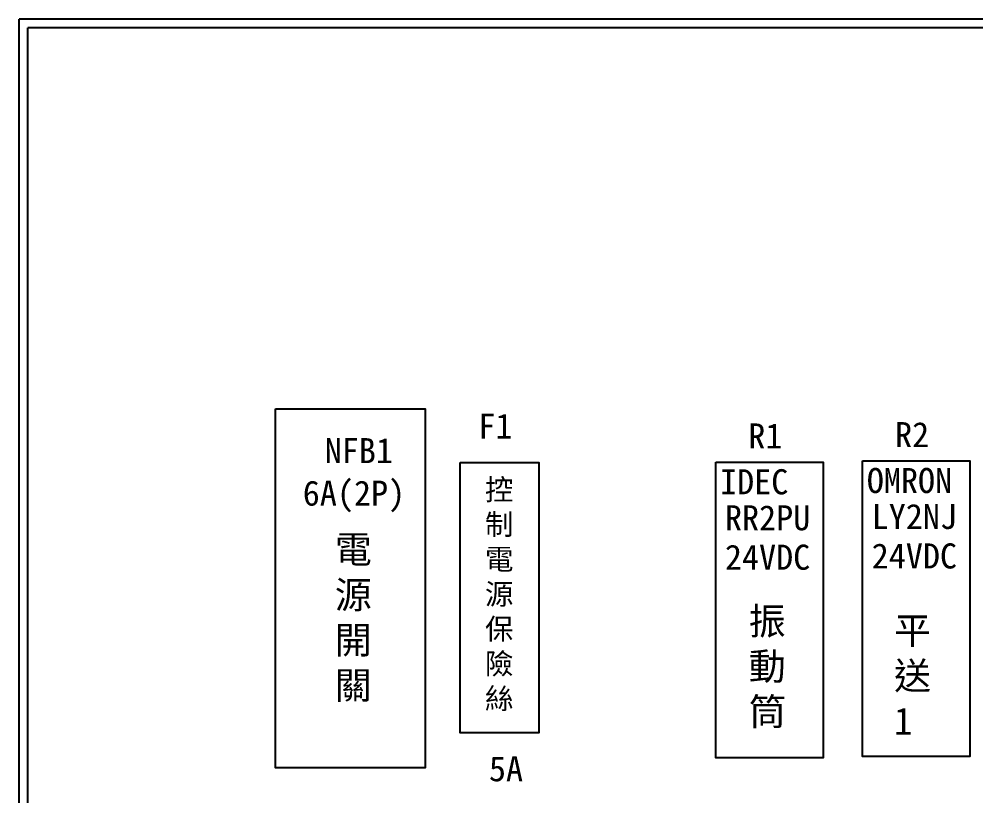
# Model space of a CAD drawing. Extents: x 10 to 297, y 3 to 207.
# Drawn here: x 10 to 147.3, y 95.5 to 207 of the extents above; entities that cross this region are included whole.
import ezdxf

# ---------------------------------------------------------------- set-up
doc = ezdxf.new("R2010")
doc.units = 0
doc.layers.get('0').update_dxf_attribs({"linetype": 'CONTINUOUS'})
doc.layers.add('圖框層', color=7, linetype='CONTINUOUS')
doc.layers.add('標尺寸層', color=3, linetype='CONTINUOUS')
doc.styles.add('CNS', font='romanc.shx', dxfattribs={"bigfont": 'chineset.shx'})
doc.styles.add('STSL', font='KAIU.TTF')

msp = doc.modelspace()

# ---------------------------------------------------------------- linework, layer by layer
for points in [[(109.99, 143.35), (125.43, 143.35), (125.43, 100.93), (109.99, 100.93)], [(131.06, 143.54), (146.5, 143.54), (146.5, 101.11), (131.06, 101.11)]]:
    msp.add_lwpolyline(points, close=True)
at = {"layer": '圖框層', "color": 7}
for p, q in [((297, 206.97), (10, 206.97)), ((10, 3), (10, 206.97)), ((295.75, 205.72), (11.25, 205.72)), ((11.25, 4.25), (11.25, 205.72))]:
    msp.add_line(p, q, dxfattribs=at)
at = {"layer": '標尺寸層', "color": 7}
for points in [[(46.82, 151.02), (68.31, 151.02), (68.31, 99.5), (46.82, 99.5)], [(73.31, 143.31), (84.61, 143.31), (84.61, 104.51), (73.31, 104.51)]]:
    msp.add_lwpolyline(points, close=True, dxfattribs=at)

# ---------------------------------------------------------------- texts
at = {"layer": '圖框層', "color": 4, "style": 'STSL'}
for s, p in [('F1', (75.92, 146.73)), ('R1', (114.67, 145.33)), ('R2', (135.74, 145.52)), ('NFB1', (53.87, 143.22)), ('IDEC', (110.62, 138.75)), ('OMRON', (131.69, 138.93)), ('6A(2P)', (50.72, 137.12)), ('LY2NJ', (132.39, 133.77)), ('RR2PU', (111.32, 133.58)), ('24VDC', (111.32, 127.92)), ('24VDC', (132.39, 128.1))]:
    msp.add_text(s, height=3.6, dxfattribs=at).set_placement(p)
at = {"layer": '圖框層', "style": 'STSL'}
msp.add_text('5A', height=3.6, dxfattribs=at).set_placement((77.44, 97.55))
at = {"layer": '標尺寸層', "color": 7, "attachment_point": 1, "style": 'CNS'}
for s, insert, char_height, width in [('{\\fDFKai-SB|b0|i0|c136|p65;控制電源保險絲}', (76.87, 140.93), 3, 4.8632), ('{\\fDFKai-SB|b0|i0|c136|p65;電源開關}', (55.31, 132.77), 3.9, 4.9608), ('{\\fDFKai-SB|b0|i0|c136|p65;振動筒}', (114.74, 122.5), 3.9, 1.886), ('{\\fDFKai-SB|b0|i0|c136|p65;平送\\P1}', (135.59, 121.14), 3.9, 4.9608)]:
    msp.add_mtext(s, dxfattribs=dict(at, insert=insert, char_height=char_height, width=width))

doc.saveas('drawing.dxf')
